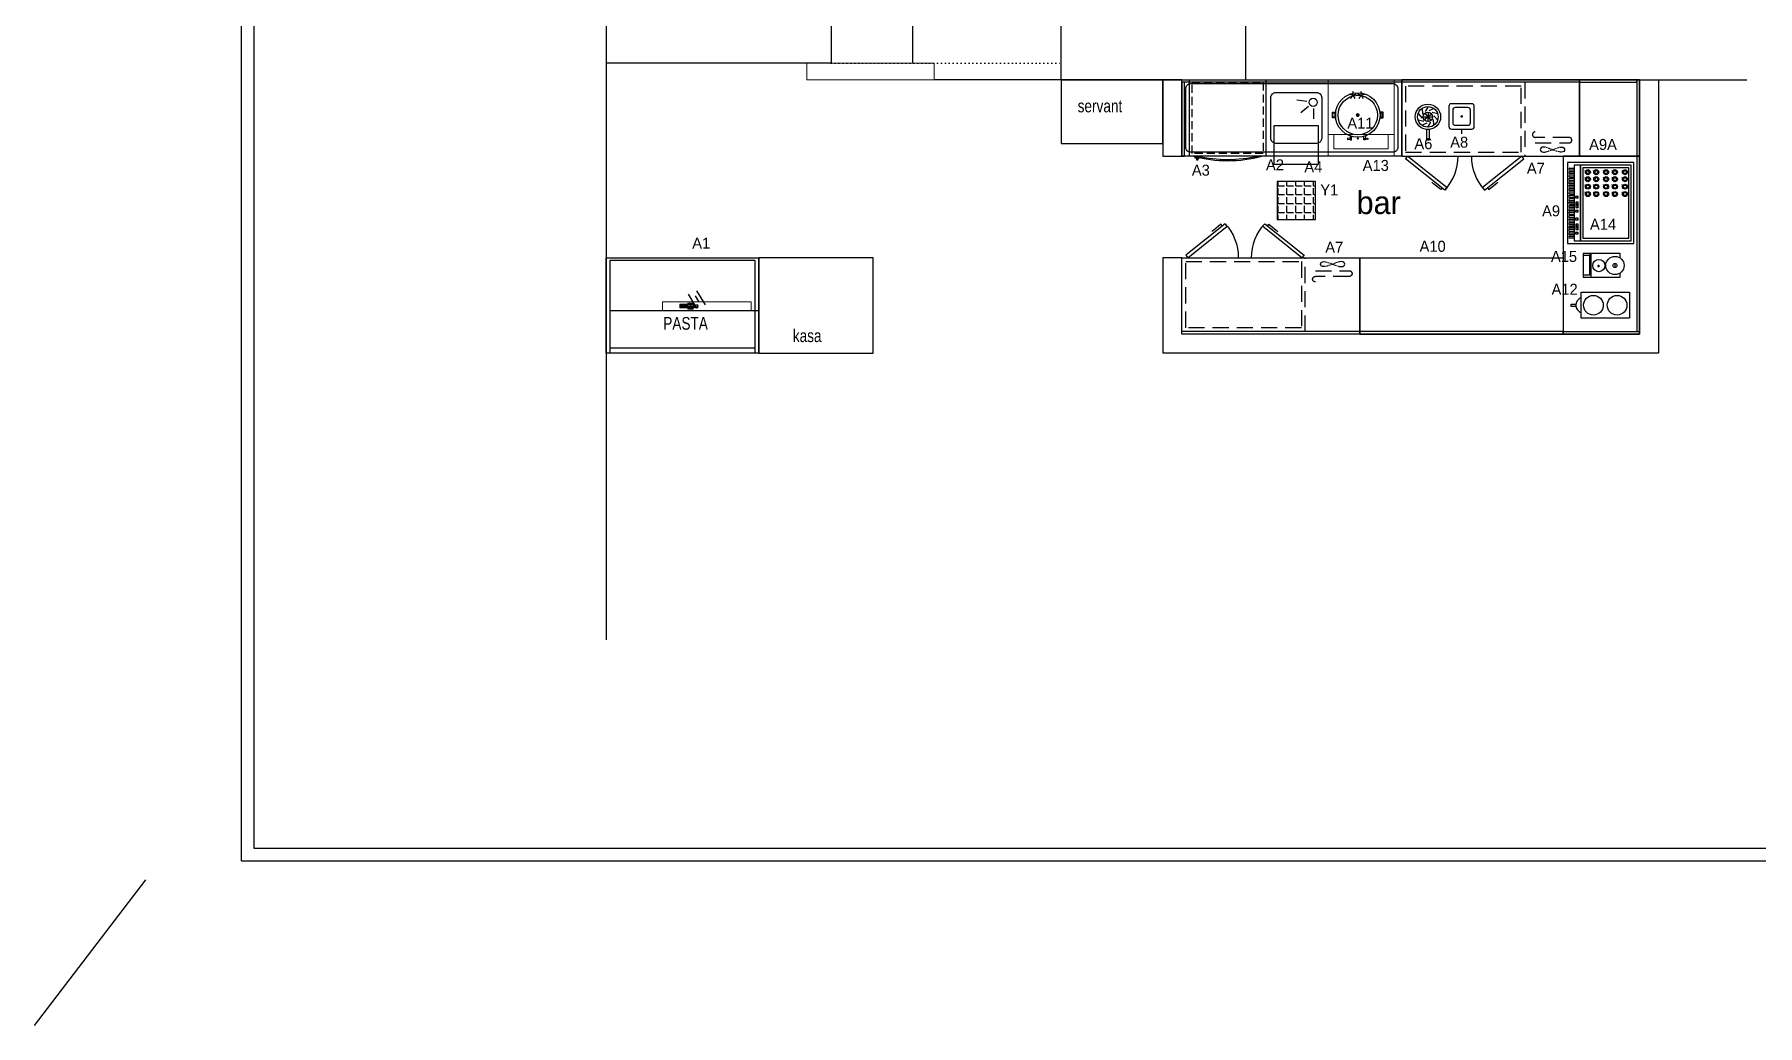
# Model space of a CAD drawing. Header units: millimetres. Extents: x 5922 to 8197, y 1304 to 3018.
# Drawn here: x 5922 to 7277, y 1304 to 2083 of the extents above; entities that cross this region are included whole.
import ezdxf
from ezdxf.enums import TextEntityAlignment as Align

# ---------------------------------------------------------------- set-up
doc = ezdxf.new("R2010")
doc.units = ezdxf.units.MM
doc.linetypes.add('ACAD_ISO07W100', pattern=[3, 0, -3])
doc.linetypes.add('DASHED', pattern=[19.05, 12.7, -6.35])
for name, color, linetype in [('ftm_tavan', 45, 'ACAD_ISO07W100'), ('ftm_tefris', 21, 'Continuous'), ('Kıtc-002 Çizgi', 7, 'Continuous'), ('S2000-002 Çizgi', 7, 'Continuous'), ('Sktürk ANTET', 7, 'Continuous'), ('yazı', 11, 'Continuous')]:
    doc.layers.add(name, color=color, linetype=linetype)
doc.layers.add('net-050-text-aciklama', color=232, linetype='Continuous', lineweight=9)
doc.styles.get("Standard").update_dxf_attribs({"font": 'arial.ttf'})
doc.styles.add('TAKSİM', font='GOTHIC.TTF', dxfattribs={"height": 20})
doc.styles.add('uban-2', font='GOTHIC.TTF', dxfattribs={"width": 0.8})

# ---------------------------------------------------------------- blocks, each defined once
blk = doc.blocks.new('A$C2EEC5620')
for p, q in [((288, 561.3), (0, 531.1)), ((288, 150.1), (288, 561.3)), ((0, 531.1), (0, 13)), ((274.9, 529.7), (42.1, 505.4)), ((274.9, 305), (274.9, 529.7)), ((42.1, 505.4), (42.1, 270.2)), ((274.9, 489.5), (42.1, 465.2)), ((264.9, 125), (264.9, 305)), ((264.9, 125), (264.9, 305)), ((264.9, 305), (274.9, 305)), ((42.1, 270.2), (16.1, 270.2)), ((16.1, 270.2), (16.1, 51.5)), ((503.3, 150.1), (288, 150.1)), ((503.3, 0), (503.3, 150.1)), ((479.9, 125), (264.9, 125)), ((479.9, 51.5), (479.9, 125)), ((16.1, 51.5), (176.9, 51.5)), ((176.9, 51.5), (176.9, 13)), ((176.9, 51.5), (240.9, 51.5)), ((240.9, 51.5), (240.9, 13)), ((357.9, 0), (357.9, 51.5)), ((357.9, 51.5), (479.9, 51.5)), ((176.9, 13), (0, 13)), ((357.9, 0), (503.3, 0))]:
    blk.add_line(p, q)
at = {"layer": 'ftm_tavan'}
for p, q in [((357.9, 51.5), (240.9, 51.5)), ((176.9, 13), (357.9, 13))]:
    blk.add_line(p, q, dxfattribs=at)
at = {"layer": 'ftm_tefris'}
blk.add_line((357.9, 0), (257.9, 0), dxfattribs=at)
at = {"layer": 'net-050-text-aciklama'}
for p, q in [((157.9, 0), (157.9, 13)), ((157.9, 0), (257.9, 0)), ((257.9, 13), (176.9, 13)), ((257.9, 0), (257.9, 13))]:
    blk.add_line(p, q, dxfattribs=at)
blk = doc.blocks.new('A$C664B4501')
at = {"layer": 'S2000-002 Çizgi'}
for p, q in [((31, 6.3), (35.4, 8.2)), ((48.3, 6.3), (52.6, 8.2))]:
    blk.add_line(p, q, dxfattribs=at)
for points in [[(0, 0), (63.5, 0), (63.5, 52), (0, 52)], [(2, 10), (61.5, 10), (61.5, 50), (2, 50)], [(4, 48), (4, 12), (59.5, 12), (59.5, 48)], [(2, 5), (61.5, 5), (61.5, 10), (2, 10)], [(26.6, 6.1), (27.8, 6.1), (27.8, 8.2), (26.6, 8.2)], [(31, 6.3), (35.4, 6.3), (35.4, 8.2), (31, 8.2)], [(37.7, 6.1), (38.8, 6.1), (38.8, 8.2), (37.7, 8.2)], [(43.8, 6.1), (45, 6.1), (45, 8.2), (43.8, 8.2)], [(48.3, 6.3), (52.6, 6.3), (52.6, 8.2), (48.3, 8.2)], [(54.9, 6.1), (56.1, 6.1), (56.1, 8.2), (54.9, 8.2)]]:
    blk.add_lwpolyline(points, close=True, dxfattribs=at)
for points, const_width in [([(6.5, 43.3), (5.9, 42.4)], 0.5), ([(11.9, 43.3), (11.3, 42.4)], 0.5), ([(17.9, 43.3), (17.3, 42.4)], 0.5), ([(23.6, 43.3), (23, 42.4)], 0.5), ([(6.5, 35.4), (5.9, 34.5)], 0.5), ([(6.5, 28.5), (5.9, 27.6)], 0.5), ([(11.9, 35.4), (11.3, 34.5)], 0.5), ([(11.9, 28.5), (11.3, 27.6)], 0.5), ([(17.9, 35.4), (17.3, 34.5)], 0.5), ([(17.9, 28.5), (17.3, 27.6)], 0.5), ([(23.6, 35.4), (23, 34.5)], 0.5), ([(23.6, 28.5), (23, 27.6)], 0.5), ([(6.5, 20.7), (5.9, 19.8)], 0.5), ([(6.5, 14.1), (5.9, 13.2)], 0.5), ([(11.9, 20.7), (11.3, 19.8)], 0.5), ([(11.9, 14.1), (11.3, 13.2)], 0.5), ([(17.9, 20.7), (17.3, 19.8)], 0.5), ([(17.9, 14.1), (17.3, 13.2)], 0.5), ([(23.6, 20.7), (23, 19.8)], 0.5), ([(23.6, 14.1), (23, 13.2)], 0.5), ([(26.6, 7.5), (27.8, 7.5)], 0.5), ([(33.2, 5), (33.2, 1.5)], 1), ([(37.7, 7.5), (38.8, 7.5)], 0.5), ([(43.8, 7.5), (45, 7.5)], 0.5), ([(50.5, 5), (50.5, 1.5)], 1), ([(54.9, 7.5), (56.1, 7.5)], 0.5)]:
    blk.add_lwpolyline(points, dxfattribs=dict(at, const_width=const_width))
for points in [[(4.3, 1.8), (4.3, 5)], [(5.9, 5), (5.9, 1.8)], [(6.9, 1.8), (6.9, 5)], [(8.6, 5), (8.6, 1.8)], [(9.6, 1.8), (9.6, 5)], [(11.3, 5), (11.3, 1.8)], [(12.3, 1.8), (12.3, 5)], [(14, 5), (14, 1.8)], [(15, 1.8), (15, 5)], [(16.6, 5), (16.6, 1.8)], [(17.6, 1.8), (17.6, 5)], [(19.3, 5), (19.3, 1.8)], [(20.3, 1.8), (20.3, 5)], [(22, 5), (22, 1.8)], [(23, 1.8), (23, 5)], [(24.7, 5), (24.7, 1.8)], [(25.7, 1.8), (25.7, 5)], [(27.3, 5), (27.3, 1.8)], [(28.3, 1.8), (28.3, 5)], [(30, 5), (30, 1.8)], [(31, 1.8), (31, 5)], [(32.7, 5), (32.7, 1.8)], [(33.7, 1.8), (33.7, 5)], [(35.4, 5), (35.4, 1.8)], [(36.4, 1.8), (36.4, 5)], [(38, 5), (38, 1.8)], [(39, 1.8), (39, 5)], [(40.7, 5), (40.7, 1.8)], [(41.7, 1.8), (41.7, 5)], [(43.4, 5), (43.4, 1.8)], [(44.4, 1.8), (44.4, 5)], [(46.1, 5), (46.1, 1.8)], [(47.1, 1.8), (47.1, 5)], [(48.7, 5), (48.7, 1.8)], [(49.7, 1.8), (49.7, 5)], [(51.4, 5), (51.4, 1.8)], [(52.4, 1.8), (52.4, 5)], [(54.1, 5), (54.1, 1.8)], [(55.1, 1.8), (55.1, 5)], [(56.8, 5), (56.8, 1.8)], [(57.8, 1.8), (57.8, 5)], [(59.4, 5), (59.4, 1.8)]]:
    blk.add_lwpolyline(points, dxfattribs=at)
for centre, radius in [((7.5, 45.1), 1.98), ((7.5, 45.1), 1.24), ((13, 45.1), 1.98), ((13, 45.1), 1.24), ((18.9, 45.1), 1.98), ((18.9, 45.1), 1.24), ((24.7, 45.1), 1.98), ((24.7, 45.1), 1.24), ((7.5, 37.2), 1.98), ((7.5, 30.2), 1.98), ((7.5, 37.2), 1.24), ((7.5, 30.2), 1.24), ((13, 37.2), 1.98), ((13, 30.2), 1.98), ((13, 37.2), 1.24), ((13, 30.2), 1.24), ((18.9, 37.2), 1.98), ((18.9, 30.2), 1.98), ((18.9, 37.2), 1.24), ((18.9, 30.2), 1.24), ((24.7, 37.2), 1.98), ((24.7, 30.2), 1.98), ((24.7, 37.2), 1.24), ((24.7, 30.2), 1.24), ((7.5, 22.5), 1.98), ((7.5, 15.9), 1.98), ((7.5, 22.5), 1.24), ((7.5, 15.9), 1.24), ((13, 22.5), 1.98), ((13, 15.9), 1.98), ((13, 22.5), 1.24), ((13, 15.9), 1.24), ((18.9, 22.5), 1.98), ((18.9, 15.9), 1.98), ((18.9, 22.5), 1.24), ((18.9, 15.9), 1.24), ((24.7, 22.5), 1.98), ((24.7, 15.9), 1.98), ((24.7, 22.5), 1.24), ((24.7, 15.9), 1.24)]:
    blk.add_circle(centre, radius, dxfattribs=at)
for centre in [(5.1, 1.8), (7.8, 1.8), (10.4, 1.8), (13.1, 1.8), (15.8, 1.8), (18.5, 1.8), (21.1, 1.8), (23.8, 1.8), (26.5, 1.8), (29.2, 1.8), (31.8, 1.8), (34.5, 1.8), (37.2, 1.8), (39.9, 1.8), (42.5, 1.8), (45.2, 1.8), (47.9, 1.8), (50.6, 1.8), (53.2, 1.8), (55.9, 1.8), (58.6, 1.8)]:
    blk.add_arc(centre, 0.837, 180, 0, dxfattribs=at)
blk = doc.blocks.new('A$C1C4536AD')
at = {"layer": 'S2000-002 Çizgi'}
for points in [[(0, 29), (0, 0), (18.5, 0)], [(3.4, 29), (0, 29), (0, 26.8)], [(18.5, 26.9), (18.5, 29), (15.2, 29)], [(18.5, 0), (18.5, 29)], [(7.8, 24.8), (10.9, 24.9)], [(0, 5.8), (18.5, 5.8)], [(1.3, 0), (1.3, 4.8), (17, 4.8), (17, 0)]]:
    blk.add_lwpolyline(points, dxfattribs=at)
blk.add_lwpolyline([(0.3, 5.2), (1.3, 5.2), (1.3, 5.8), (0.3, 5.8)], close=True, dxfattribs=at)
at = {"layer": 'S2000-002 Çizgi', "const_width": 1}
blk.add_lwpolyline([(9.2, 12, 1), (10.2, 12, 1)], format="xyb", close=True, dxfattribs=at)
at = {"layer": 'S2000-002 Çizgi'}
for centre, radius in [((9.3, 24.9), 7.2), ((9.4, 12.2), 4.82), ((9.3, 24.9), 1.6)]:
    blk.add_circle(centre, radius, dxfattribs=at)
blk = doc.blocks.new('A$C199769C9')
at = {"layer": 'S2000-002 Çizgi'}
for points in [[(2.5, 17.2), (0, 17.2), (0, 21.7), (2.5, 21.7)], [(2, 17.7), (0.5, 17.7), (0.5, 21.2), (2, 21.2)], [(37.5, 17.2), (40, 17.2), (40, 21.7), (37.5, 21.7)], [(38, 17.7), (39.5, 17.7), (39.5, 21.2), (38, 21.2)], [(12, 0.2), (14.6, 0.4), (14.6, 1), (12, 1.2)], [(28, 0.2), (25.4, 0.4), (25.4, 1), (28, 1.2)]]:
    blk.add_lwpolyline(points, close=True, dxfattribs=at)
at = {"layer": 'S2000-002 Çizgi', "const_width": 1.5}
blk.add_lwpolyline([(19.2, 19.5, 1), (20.7, 19.5, 1)], format="xyb", close=True, dxfattribs=at)
at = {"layer": 'S2000-002 Çizgi'}
for points in [[(13.9, 3.1), (13.9, 1.1)], [(13.9, 0), (15, 0), (15, 2.7)], [(13.9, 0.4), (13.9, 0)], [(20, 1.5), (20, 2)], [(26, 0), (24.9, 0), (24.9, 2.7)], [(26, 3), (26, 1.1)], [(26, 0.4), (26, 0)]]:
    blk.add_lwpolyline(points, dxfattribs=at)
for centre, radius in [((20, 19.5), 17.5), ((20, 19.5), 15.5), ((20.1, 1), 0.469)]:
    blk.add_circle(centre, radius, dxfattribs=at)
blk = doc.blocks.new('A$C3DDB3116')
at = {"layer": 'S2000-002 Çizgi'}
blk.add_lwpolyline([(0, 45.9), (20.5, 45.9), (20.5, 7.9), (0, 7.9), (0, 45.9)], dxfattribs=at)
blk.add_lwpolyline([(9.3, 3.7), (11.2, 3.7), (11.2, 0), (9.3, 0)], close=True, dxfattribs=at)
for centre in [(10.2, 36.1), (10.2, 17.5)]:
    blk.add_circle(centre, 7.7, dxfattribs=at)
blk.add_arc((10.2, 10.1), 6.37, 199.6345, 340.3655, dxfattribs=at)
blk = doc.blocks.new('A$C14D126DE')
at = {"layer": 'S2000-002 Çizgi'}
for points in [[(2.2, 53.2), (2.2, 54.6), (0.8, 54.6), (0.8, 53.2)], [(3.7, 0), (3.7, 60), (63.7, 60), (63.7, 0)]]:
    blk.add_lwpolyline(points, close=True, dxfattribs=at)
for points in [[(3.3, 55.8), (2.2, 55.8), (2.2, 52.2)], [(3.2, 52.2), (3.7, 52.2), (3.7, 55.8)]]:
    blk.add_lwpolyline(points, dxfattribs=at)
at = {"layer": 'S2000-002 Çizgi', "linetype": 'DASHED', "ltscale": 0.5}
blk.add_lwpolyline([(5.7, 2), (5.7, 58), (61.7, 58), (61.7, 2)], close=True, dxfattribs=at)
at = {"layer": 'S2000-002 Çizgi'}
for centre, radius, start, end in [((100.6, 29.9), 100.6, 164.4941, 195.5059), ((109.5, 29.9), 108.5, 167.2819, 192.7181)]:
    blk.add_arc(centre, radius, start, end, dxfattribs=at)
blk = doc.blocks.new('A$C0D0247C1')
at = {"layer": 'S2000-002 Çizgi'}
for points in [[(2, 0), (18, 0, 0.414214), (20, 2), (20, 18, 0.414214), (18, 20), (2, 20, 0.414214), (0, 18), (0, 2, 0.414214)], [(5, 3), (15, 3, 0.414214), (17, 5), (17, 15, 0.414214), (15, 17), (5, 17, 0.414214), (3, 15), (3, 5, 0.414214)]]:
    blk.add_lwpolyline(points, format="xyb", close=True, dxfattribs=at)
at = {"layer": 'S2000-002 Çizgi', "const_width": 1}
blk.add_lwpolyline([(9.5, 10.1, 1), (10.5, 10.1, 1)], format="xyb", close=True, dxfattribs=at)
blk.add_lwpolyline([(20, 10), (23.9, 10)], dxfattribs=at)
blk = doc.blocks.new('A$C4AF1199D')
at = {"layer": 'S2000-002 Çizgi'}
for points in [[(2.3, 15.6), (6.8, 14.5)], [(2.4, 20.6), (5.4, 17.1)], [(5.4, 24.6), (5.8, 20)], [(6.3, 18), (13.8, 18)], [(12.6, 19.9), (7.1, 15.7)], [(7.7, 21), (12.4, 15.2)], [(10.2, 26.1), (7.8, 22.2)], [(10.2, 21.2), (10, 14.2)], [(10, 9.9), (12.4, 13.8)], [(14.9, 24.5), (10.7, 22.7)], [(17.8, 20.4), (13.4, 21.5)], [(14.8, 11.4), (14.4, 16)], [(17.8, 15.4), (14.8, 18.9)], [(5.2, 11.5), (9.5, 13.3)]]:
    blk.add_lwpolyline(points, dxfattribs=at)
blk.add_lwpolyline([(8.8, 0), (11.3, 0), (11.3, 8), (8.8, 8)], close=True, dxfattribs=at)
for radius in [10, 8.12, 3.75]:
    blk.add_circle((10, 18), radius, dxfattribs=at)
blk = doc.blocks.new('A$C34155D76')
at = {"layer": 'Kıtc-002 Çizgi', "lineweight": 13}
for points in [[(0, 51.9), (0, 0), (60, 0), (60, 51.9)], [(5.6, 47.3), (5.6, 4.6), (16.9, 4.6), (16.9, 47.3)]]:
    blk.add_lwpolyline(points, close=True, dxfattribs=at)
blk.add_lwpolyline([(16.9, 51.9), (16.9, 0)], dxfattribs=at)
blk.add_text('**', height=12, rotation=270, dxfattribs=at).set_placement((39, 35.7))
blk = doc.blocks.new('A$C68755247')
at = {"layer": 'S2000-002 Çizgi'}
blk.add_line((174.8, 97.6), (34.8, 97.6), dxfattribs=at)
for points in [[(174.8, 39.6), (174.8, 99.6), (34.8, 99.6), (34.8, 39.6)], [(68.8, 12.8), (37.9, 37.5), (39.6, 39.6), (70.5, 14.8)], [(100, 12.8), (130.9, 37.5), (129.2, 39.6), (98.3, 14.8)]]:
    blk.add_lwpolyline(points, close=True, dxfattribs=at)
at = {"layer": 'S2000-002 Çizgi', "linetype": 'DASHED'}
blk.add_lwpolyline([(131.8, 97.6), (131.8, 39.6)], dxfattribs=at)
blk.add_lwpolyline([(128.8, 94.6), (37.8, 94.6), (37.8, 42.6), (128.8, 42.6)], close=True, dxfattribs=at)
for points in [[(166.5, 54.3), (139.8, 54.3, -1), (139.8, 58.6)], [(139.8, 49.9), (166.5, 49.9, 1), (166.5, 54.3)]]:
    blk.add_lwpolyline(points, format="xyb", dxfattribs=at)
at = {"layer": 'S2000-002 Çizgi', "linetype": 'DASHED', "ltscale": 0.1}
blk.add_lwpolyline([(160.4, 42.6), (158.9, 42.8), (157.2, 43.3), (155.3, 43.9), (153.4, 44.6), (151.4, 45.4), (149.6, 46), (147.9, 46.5), (146.4, 46.6), (145.3, 46.5), (144.5, 46), (144, 45.4), (143.8, 44.6), (144, 43.9), (144.5, 43.3), (145.3, 42.8), (146.4, 42.6), (147.9, 42.8), (149.6, 43.3), (151.4, 43.9), (153.4, 44.6), (155.3, 45.4), (157.2, 46), (158.9, 46.5), (160.4, 46.6), (161.5, 46.5), (162.3, 46), (162.8, 45.4), (163, 44.6), (162.8, 43.9), (162.3, 43.3), (161.5, 42.8)], close=True, dxfattribs=at)
at = {"layer": 'S2000-002 Çizgi'}
for points in [[(66.6, 14.6), (65.5, 13.3), (59.9, 17.8), (58.4, 19)], [(102.3, 14.6), (103.3, 13.3), (109, 17.8), (110.4, 19)]]:
    blk.add_lwpolyline(points, dxfattribs=at)
for centre, start, end in [((39.6, 39.6), 317.4568, 0), ((129.2, 39.6), 180, 222.5432)]:
    blk.add_arc(centre, 39.6, start, end, dxfattribs=at)
blk = doc.blocks.new('A$C2A400BC9')
at = {"layer": 'S2000-002 Çizgi'}
for p, q in [((98.3, 42.8), (90.5, 43.9)), ((99.6, 39), (93.5, 33.9)), ((103.5, 37.3), (103.5, 29.4))]:
    blk.add_line(p, q, dxfattribs=at)
for points in [[(172.9, 0), (0, 0), (0, 60), (172.9, 60)], [(172.9, 58), (0, 58), (0, 60), (172.9, 60)]]:
    blk.add_lwpolyline(points, close=True, dxfattribs=at)
for points in [[(165.9, 3), (7, 3, -0.414214), (3, 7), (3, 53, -0.414214), (7, 57), (165.9, 57, -0.414214), (169.9, 53), (169.9, 7, -0.414214)], [(165.9, 3), (7, 3, -0.414214), (3, 7), (3, 53, -0.414214), (7, 57), (165.9, 57, -0.414214), (169.9, 53), (169.9, 7, -0.414214)], [(106, 10), (74, 10, -0.414214), (70, 14), (70, 46, -0.414214), (74, 50), (106, 50, -0.414214), (110, 46), (110, 14, -0.414214)]]:
    blk.add_lwpolyline(points, format="xyb", close=True, dxfattribs=at)
blk.add_circle((103.3, 42.3), 3.19, dxfattribs=at)

msp = doc.modelspace()

# ---------------------------------------------------------------- hatches: boundary and pattern name
h = msp.add_hatch()
h.set_pattern_fill('ANGLE', color=256)
h.set_pattern_definition([(0, (-1258.2966, -773.8584), (0, 6.985), [5.08, -1.905]), (90, (-1258.2966, -773.8584), (-6.985, 4e-16), [5.08, -1.905])])
h.paths.add_polyline_path([(6929.559, 1967.622), (6899.559, 1967.622), (6899.559, 1937.622), (6929.559, 1937.622)])

# ---------------------------------------------------------------- linework, layer by layer
for p, q in [((6371.692, 2060.622), (6371.692, 1606.952)), ((6874.969, 2047.622), (7269.038, 2047.622)), ((7184.559, 2047.622), (7184.559, 1847.622)), ((7199.559, 2047.622), (7199.559, 1832.622)), ((6491.692, 1832.622), (6491.692, 1907.622)), ((6491.692, 1832.622), (6491.692, 1907.622)), ((6824.559, 1907.622), (6809.559, 1907.622)), ((6809.559, 1907.622), (6809.559, 1832.622)), ((6824.559, 1847.622), (6824.559, 1907.622)), ((6442.93, 1867.978), (6436.329, 1878.957)), ((6441.676, 1877.582), (6444.206, 1873.113)), ((6449.649, 1870.518), (6443.049, 1881.497)), ((7184.559, 1847.622), (6824.559, 1847.622)), ((7199.559, 1832.622), (6809.559, 1832.622)), ((5921.841, 1303.642), (6009.413, 1418.212))]:
    msp.add_line(p, q)
at = {"ltscale": 50}
for p, q in [((6371.692, 1832.622), (6371.692, 1907.622)), ((6371.692, 1907.622), (6491.692, 1907.622)), ((6374.692, 1832.622), (6374.692, 1905.622)), ((6374.692, 1905.622), (6488.692, 1905.622)), ((6488.692, 1905.622), (6488.692, 1832.622)), ((6491.692, 1907.622), (6491.692, 1832.622)), ((6491.692, 1832.622), (6371.692, 1832.622)), ((6488.692, 1836.622), (6374.692, 1836.622))]:
    msp.add_line(p, q, dxfattribs=at)
at = {"linetype": 'Continuous'}
msp.add_line((6491.692, 1865.922), (6374.692, 1865.922), dxfattribs=at)
for points in [[(6729.559, 1997.622), (6809.559, 1997.622), (6809.559, 2047.622), (6729.559, 2047.622)], [(6809.559, 1987.622), (6824.559, 1987.622), (6824.559, 2047.622), (6809.559, 2047.622)], [(7137.482, 1987.622), (7184.559, 1987.622), (7184.559, 2047.622), (7137.482, 2047.622)], [(7137.482, 2045.622), (7182.559, 2045.622), (7182.559, 2047.622), (7137.482, 2047.622)], [(7182.559, 1987.622), (7184.559, 1987.622), (7184.559, 2047.622), (7182.559, 2047.622)], [(6826.559, 2045.622), (6824.559, 2045.622), (6824.559, 1987.622), (6826.559, 1987.622)], [(6896.911, 1981.358), (6931.911, 1981.358), (6931.911, 2011.358), (6896.911, 2011.358)], [(7124.559, 1847.622), (7184.559, 1847.622), (7184.559, 1987.622), (7124.559, 1987.622)], [(7182.559, 1849.617), (7184.559, 1849.617), (7184.559, 1987.622), (7182.559, 1987.622)], [(6899.559, 1937.622), (6929.559, 1937.622), (6929.559, 1967.622), (6899.559, 1967.622)], [(6491.692, 1832.622), (6581.692, 1832.622), (6581.692, 1907.622), (6491.692, 1907.622)], [(7124.559, 1907.623), (7124.559, 1847.622), (6964.559, 1847.622), (6964.559, 1907.623)], [(7124.559, 1849.622), (6964.559, 1849.617), (6964.559, 1847.622), (7124.559, 1847.628)], [(7124.559, 1849.617), (7184.559, 1849.617), (7184.559, 1847.622), (7124.559, 1847.622)]]:
    msp.add_lwpolyline(points, close=True)
at = {"lineweight": 0}
for points in [[(6415.826, 1865.922), (6415.826, 1872.922), (6485.826, 1872.922), (6485.826, 1865.922)], [(6429.559, 1868.244), (6429.559, 1871.205)], [(6430.028, 1871.205), (6429.559, 1871.205)], [(6430.028, 1871.092), (6429.559, 1871.092)], [(6430.028, 1870.979), (6429.559, 1870.979)], [(6430.028, 1870.849), (6429.559, 1870.849)], [(6430.028, 1868.244), (6430.028, 1871.205)], [(6430.028, 1868.244), (6430.028, 1871.205)], [(6430.028, 1868.244), (6430.028, 1871.205)], [(6430.497, 1871.205), (6430.028, 1871.205)], [(6430.497, 1871.092), (6430.028, 1871.092)], [(6430.497, 1870.979), (6430.028, 1870.979)], [(6430.497, 1870.849), (6430.028, 1870.849)], [(6430.497, 1868.244), (6430.497, 1871.205)], [(6430.497, 1868.244), (6430.497, 1871.205)], [(6430.497, 1868.244), (6430.497, 1871.205)], [(6430.983, 1871.205), (6430.497, 1871.205)], [(6430.983, 1871.092), (6430.497, 1871.092)], [(6430.983, 1870.979), (6430.497, 1870.979)], [(6430.983, 1870.849), (6430.497, 1870.849)], [(6430.983, 1868.244), (6430.983, 1871.205)], [(6430.983, 1868.244), (6430.983, 1871.205)], [(6430.983, 1868.244), (6430.983, 1871.205)], [(6431.452, 1871.205), (6430.983, 1871.205)], [(6431.452, 1871.092), (6430.983, 1871.092)], [(6431.452, 1870.979), (6430.983, 1870.979)], [(6431.452, 1870.849), (6430.983, 1870.849)], [(6431.452, 1868.244), (6431.452, 1871.205)], [(6431.452, 1868.244), (6431.452, 1871.205)], [(6431.452, 1868.244), (6431.452, 1871.205)], [(6431.921, 1871.205), (6431.452, 1871.205)], [(6431.921, 1871.092), (6431.452, 1871.092)], [(6431.921, 1870.979), (6431.452, 1870.979)], [(6431.921, 1870.849), (6431.452, 1870.849)], [(6431.921, 1868.244), (6431.921, 1871.205)], [(6431.921, 1868.244), (6431.921, 1871.205)], [(6432.407, 1871.205), (6431.921, 1871.205)], [(6432.407, 1871.092), (6431.921, 1871.092)], [(6432.407, 1870.979), (6431.921, 1870.979)], [(6432.407, 1870.849), (6431.921, 1870.849)], [(6432.407, 1868.244), (6432.407, 1871.205)], [(6432.407, 1868.244), (6432.407, 1871.205)], [(6432.876, 1871.205), (6432.407, 1871.205)], [(6432.876, 1871.092), (6432.407, 1871.092)], [(6432.876, 1870.979), (6432.407, 1870.979)], [(6432.876, 1870.849), (6432.407, 1870.849)], [(6432.876, 1868.244), (6432.876, 1871.205)], [(6432.876, 1868.244), (6432.876, 1871.205)], [(6433.345, 1871.205), (6432.876, 1871.205)], [(6433.345, 1871.092), (6432.876, 1871.092)], [(6433.345, 1870.979), (6432.876, 1870.979)], [(6433.345, 1870.849), (6432.876, 1870.849)], [(6433.345, 1868.244), (6433.345, 1871.205)], [(6433.345, 1868.244), (6433.345, 1871.205)], [(6433.831, 1871.205), (6433.345, 1871.205)], [(6433.831, 1871.092), (6433.345, 1871.092)], [(6433.831, 1870.979), (6433.345, 1870.979)], [(6433.831, 1870.849), (6433.345, 1870.849)], [(6433.831, 1868.244), (6433.831, 1871.205)], [(6433.831, 1868.244), (6433.831, 1871.205)], [(6434.3, 1871.205), (6433.831, 1871.205)], [(6434.3, 1871.092), (6433.831, 1871.092)], [(6434.3, 1870.979), (6433.831, 1870.979)], [(6434.3, 1870.849), (6433.831, 1870.849)], [(6434.3, 1868.244), (6434.3, 1871.205)], [(6434.3, 1868.244), (6434.3, 1871.205)], [(6434.785, 1871.205), (6434.3, 1871.205)], [(6434.785, 1871.092), (6434.3, 1871.092)], [(6434.785, 1870.979), (6434.3, 1870.979)], [(6434.785, 1870.849), (6434.3, 1870.849)], [(6434.785, 1868.244), (6434.785, 1871.205)], [(6434.785, 1868.244), (6434.785, 1871.205)], [(6435.255, 1871.205), (6434.785, 1871.205)], [(6435.255, 1871.092), (6434.785, 1871.092)], [(6435.255, 1870.979), (6434.785, 1870.979)], [(6435.255, 1870.849), (6434.785, 1870.849)], [(6435.255, 1868.244), (6435.255, 1871.205)], [(6435.255, 1868.244), (6435.255, 1871.205)], [(6435.724, 1871.205), (6435.255, 1871.205)], [(6435.724, 1871.092), (6435.255, 1871.092)], [(6435.724, 1870.979), (6435.255, 1870.979)], [(6435.724, 1870.849), (6435.255, 1870.849)], [(6435.724, 1868.244), (6435.724, 1871.205)], [(6435.821, 1871.837), (6435.821, 1867.192)], [(6436.889, 1871.837), (6435.821, 1871.837)], [(6436.889, 1870.769), (6435.821, 1870.769)], [(6436.096, 1871.335), (6436.177, 1871.513), (6436.355, 1871.594), (6436.533, 1871.513), (6436.614, 1871.335), (6436.533, 1871.141), (6436.355, 1871.076), (6436.177, 1871.141), (6436.096, 1871.335), (6436.096, 1871.335)], [(6437.957, 1871.837), (6436.889, 1871.837)], [(6436.889, 1871.837), (6436.889, 1867.192)], [(6436.889, 1871.837), (6436.889, 1867.192)], [(6437.957, 1870.769), (6436.889, 1870.769)], [(6437.164, 1871.335), (6437.245, 1871.513), (6437.423, 1871.594), (6437.601, 1871.513), (6437.682, 1871.335), (6437.601, 1871.141), (6437.423, 1871.076), (6437.245, 1871.141), (6437.164, 1871.335), (6437.164, 1871.335)], [(6437.957, 1871.837), (6437.957, 1867.192)], [(6437.957, 1871.837), (6437.957, 1867.192)], [(6439.025, 1871.837), (6437.957, 1871.837)], [(6439.025, 1870.769), (6437.957, 1870.769)], [(6438.232, 1871.335), (6438.313, 1871.513), (6438.491, 1871.594), (6438.685, 1871.513), (6438.75, 1871.335), (6438.685, 1871.141), (6438.491, 1871.076), (6438.313, 1871.141), (6438.232, 1871.335), (6438.232, 1871.335)], [(6439.025, 1871.837), (6439.025, 1867.192)], [(6439.025, 1871.837), (6439.025, 1867.192)], [(6440.093, 1871.837), (6439.025, 1871.837)], [(6440.093, 1870.769), (6439.025, 1870.769)], [(6439.3, 1871.335), (6439.381, 1871.513), (6439.559, 1871.594), (6439.753, 1871.513), (6439.818, 1871.335), (6439.753, 1871.141), (6439.559, 1871.076), (6439.381, 1871.141), (6439.3, 1871.335), (6439.3, 1871.335)], [(6440.093, 1871.837), (6440.093, 1867.192)], [(6440.207, 1868.244), (6440.207, 1871.205)], [(6440.692, 1871.205), (6440.207, 1871.205)], [(6440.692, 1871.092), (6440.207, 1871.092)], [(6440.692, 1870.979), (6440.207, 1870.979)], [(6440.692, 1870.849), (6440.207, 1870.849)], [(6440.692, 1868.244), (6440.692, 1871.205)], [(6440.692, 1868.244), (6440.692, 1871.205)], [(6440.692, 1868.244), (6440.692, 1871.205)], [(6430.028, 1870.736), (6429.559, 1870.736)], [(6430.028, 1870.607), (6429.559, 1870.607)], [(6430.028, 1870.024), (6429.559, 1870.024)], [(6429.559, 1869.425), (6430.028, 1869.425)], [(6429.559, 1868.827), (6430.028, 1868.827)], [(6429.559, 1868.713), (6430.028, 1868.713)], [(6429.559, 1868.6), (6430.028, 1868.6)], [(6429.559, 1868.471), (6430.028, 1868.471)], [(6429.559, 1868.357), (6430.028, 1868.357)], [(6429.559, 1868.244), (6430.028, 1868.244)], [(6429.656, 1870.299), (6429.688, 1870.38), (6429.785, 1870.429), (6429.882, 1870.38), (6429.931, 1870.299), (6429.882, 1870.202), (6429.785, 1870.154), (6429.688, 1870.202), (6429.656, 1870.299), (6429.656, 1870.299)], [(6429.656, 1869.717), (6429.704, 1869.814), (6429.785, 1869.862), (6429.882, 1869.814), (6429.915, 1869.717), (6429.882, 1869.636), (6429.785, 1869.587), (6429.704, 1869.636), (6429.656, 1869.717), (6429.656, 1869.717)], [(6429.656, 1869.15), (6429.688, 1869.247), (6429.785, 1869.28), (6429.882, 1869.247), (6429.931, 1869.15), (6429.882, 1869.053), (6429.785, 1869.005), (6429.688, 1869.053), (6429.656, 1869.15), (6429.656, 1869.15)], [(6430.497, 1870.736), (6430.028, 1870.736)], [(6430.497, 1870.607), (6430.028, 1870.607)], [(6430.497, 1870.024), (6430.028, 1870.024)], [(6430.028, 1869.425), (6430.497, 1869.425)], [(6430.028, 1868.827), (6430.497, 1868.827)], [(6430.028, 1868.713), (6430.497, 1868.713)], [(6430.028, 1868.6), (6430.497, 1868.6)], [(6430.028, 1868.471), (6430.497, 1868.471)], [(6430.028, 1868.357), (6430.497, 1868.357)], [(6430.028, 1868.244), (6430.497, 1868.244)], [(6430.125, 1870.299), (6430.174, 1870.38), (6430.271, 1870.429), (6430.368, 1870.38), (6430.4, 1870.299), (6430.368, 1870.202), (6430.271, 1870.154), (6430.174, 1870.202), (6430.125, 1870.299), (6430.125, 1870.299)], [(6430.125, 1869.717), (6430.174, 1869.814), (6430.271, 1869.862), (6430.352, 1869.814), (6430.4, 1869.717), (6430.352, 1869.636), (6430.271, 1869.587), (6430.174, 1869.636), (6430.125, 1869.717), (6430.125, 1869.717)], [(6430.125, 1869.15), (6430.174, 1869.247), (6430.271, 1869.28), (6430.368, 1869.247), (6430.4, 1869.15), (6430.368, 1869.053), (6430.271, 1869.005), (6430.174, 1869.053), (6430.125, 1869.15), (6430.125, 1869.15)], [(6430.983, 1870.736), (6430.497, 1870.736)], [(6430.983, 1870.607), (6430.497, 1870.607)], [(6430.983, 1870.024), (6430.497, 1870.024)], [(6430.497, 1869.425), (6430.983, 1869.425)], [(6430.497, 1868.827), (6430.983, 1868.827)], [(6430.497, 1868.713), (6430.983, 1868.713)], [(6430.497, 1868.6), (6430.983, 1868.6)], [(6430.497, 1868.471), (6430.983, 1868.471)], [(6430.497, 1868.357), (6430.983, 1868.357)], [(6430.497, 1868.244), (6430.983, 1868.244)], [(6430.61, 1870.299), (6430.643, 1870.38), (6430.74, 1870.429), (6430.837, 1870.38), (6430.869, 1870.299), (6430.837, 1870.202), (6430.74, 1870.154), (6430.643, 1870.202), (6430.61, 1870.299), (6430.61, 1870.299)], [(6430.61, 1869.717), (6430.643, 1869.814), (6430.74, 1869.862), (6430.837, 1869.814), (6430.869, 1869.717), (6430.837, 1869.636), (6430.74, 1869.587), (6430.643, 1869.636), (6430.61, 1869.717), (6430.61, 1869.717)], [(6430.61, 1869.15), (6430.643, 1869.247), (6430.74, 1869.28), (6430.837, 1869.247), (6430.869, 1869.15), (6430.837, 1869.053), (6430.74, 1869.005), (6430.643, 1869.053), (6430.61, 1869.15), (6430.61, 1869.15)], [(6431.452, 1870.736), (6430.983, 1870.736)], [(6431.452, 1870.607), (6430.983, 1870.607)], [(6431.452, 1870.024), (6430.983, 1870.024)], [(6430.983, 1869.425), (6431.452, 1869.425)], [(6430.983, 1868.827), (6431.452, 1868.827)], [(6430.983, 1868.713), (6431.452, 1868.713)], [(6430.983, 1868.6), (6431.452, 1868.6)], [(6430.983, 1868.471), (6431.452, 1868.471)], [(6430.983, 1868.357), (6431.452, 1868.357)], [(6430.983, 1868.244), (6431.452, 1868.244)], [(6431.08, 1870.299), (6431.112, 1870.38), (6431.209, 1870.429), (6431.306, 1870.38), (6431.355, 1870.299), (6431.306, 1870.202), (6431.209, 1870.154), (6431.112, 1870.202), (6431.08, 1870.299), (6431.08, 1870.299)], [(6431.08, 1869.717), (6431.128, 1869.814), (6431.209, 1869.862), (6431.306, 1869.814), (6431.339, 1869.717), (6431.306, 1869.636), (6431.209, 1869.587), (6431.128, 1869.636), (6431.08, 1869.717), (6431.08, 1869.717)], [(6431.08, 1869.15), (6431.112, 1869.247), (6431.209, 1869.28), (6431.306, 1869.247), (6431.355, 1869.15), (6431.306, 1869.053), (6431.209, 1869.005), (6431.112, 1869.053), (6431.08, 1869.15), (6431.08, 1869.15)], [(6431.921, 1870.736), (6431.452, 1870.736)], [(6431.921, 1870.607), (6431.452, 1870.607)], [(6431.921, 1870.024), (6431.452, 1870.024)], [(6431.452, 1869.425), (6431.921, 1869.425)], [(6431.452, 1868.827), (6431.921, 1868.827)], [(6431.452, 1868.713), (6431.921, 1868.713)], [(6431.452, 1868.6), (6431.921, 1868.6)], [(6431.452, 1868.471), (6431.921, 1868.471)], [(6431.452, 1868.357), (6431.921, 1868.357)], [(6431.452, 1868.244), (6431.921, 1868.244)], [(6431.549, 1870.299), (6431.598, 1870.38), (6431.695, 1870.429), (6431.792, 1870.38), (6431.824, 1870.299), (6431.792, 1870.202), (6431.695, 1870.154), (6431.598, 1870.202), (6431.549, 1870.299), (6431.549, 1870.299)], [(6431.549, 1869.15), (6431.598, 1869.247), (6431.695, 1869.28), (6431.792, 1869.247), (6431.824, 1869.15), (6431.792, 1869.053), (6431.695, 1869.005), (6431.598, 1869.053), (6431.549, 1869.15), (6431.549, 1869.15)], [(6431.565, 1869.717), (6431.598, 1869.814), (6431.695, 1869.862), (6431.776, 1869.814), (6431.824, 1869.717), (6431.776, 1869.636), (6431.695, 1869.587), (6431.598, 1869.636), (6431.565, 1869.717), (6431.565, 1869.717)], [(6432.407, 1870.736), (6431.921, 1870.736)], [(6432.407, 1870.607), (6431.921, 1870.607)], [(6432.407, 1870.024), (6431.921, 1870.024)], [(6431.921, 1869.425), (6432.407, 1869.425)], [(6431.921, 1868.827), (6432.407, 1868.827)], [(6431.921, 1868.713), (6432.407, 1868.713)], [(6431.921, 1868.6), (6432.407, 1868.6)], [(6431.921, 1868.471), (6432.407, 1868.471)], [(6431.921, 1868.357), (6432.407, 1868.357)], [(6431.921, 1868.244), (6432.407, 1868.244)], [(6432.034, 1870.299), (6432.067, 1870.38), (6432.164, 1870.429), (6432.261, 1870.38), (6432.293, 1870.299), (6432.261, 1870.202), (6432.164, 1870.154), (6432.067, 1870.202), (6432.034, 1870.299), (6432.034, 1870.299)], [(6432.034, 1869.717), (6432.067, 1869.814), (6432.164, 1869.862), (6432.261, 1869.814), (6432.293, 1869.717), (6432.261, 1869.636), (6432.164, 1869.587), (6432.067, 1869.636), (6432.034, 1869.717), (6432.034, 1869.717)], [(6432.034, 1869.15), (6432.067, 1869.247), (6432.164, 1869.28), (6432.261, 1869.247), (6432.293, 1869.15), (6432.261, 1869.053), (6432.164, 1869.005), (6432.067, 1869.053), (6432.034, 1869.15), (6432.034, 1869.15)], [(6432.876, 1870.736), (6432.407, 1870.736)], [(6432.876, 1870.607), (6432.407, 1870.607)], [(6432.876, 1870.024), (6432.407, 1870.024)], [(6432.407, 1869.425), (6432.876, 1869.425)], [(6432.407, 1868.827), (6432.876, 1868.827)], [(6432.407, 1868.713), (6432.876, 1868.713)], [(6432.407, 1868.6), (6432.876, 1868.6)], [(6432.407, 1868.471), (6432.876, 1868.471)], [(6432.407, 1868.357), (6432.876, 1868.357)], [(6432.407, 1868.244), (6432.876, 1868.244)], [(6432.504, 1870.299), (6432.536, 1870.38), (6432.633, 1870.429), (6432.73, 1870.38), (6432.779, 1870.299), (6432.73, 1870.202), (6432.633, 1870.154), (6432.536, 1870.202), (6432.504, 1870.299), (6432.504, 1870.299)], [(6432.504, 1869.717), (6432.552, 1869.814), (6432.633, 1869.862), (6432.73, 1869.814), (6432.779, 1869.717), (6432.73, 1869.636), (6432.633, 1869.587), (6432.552, 1869.636), (6432.504, 1869.717), (6432.504, 1869.717)], [(6432.504, 1869.15), (6432.536, 1869.247), (6432.633, 1869.28), (6432.73, 1869.247), (6432.779, 1869.15), (6432.73, 1869.053), (6432.633, 1869.005), (6432.536, 1869.053), (6432.504, 1869.15), (6432.504, 1869.15)], [(6433.345, 1870.736), (6432.876, 1870.736)], [(6433.345, 1870.607), (6432.876, 1870.607)], [(6433.345, 1870.024), (6432.876, 1870.024)], [(6432.876, 1869.425), (6433.345, 1869.425)], [(6432.876, 1868.827), (6433.345, 1868.827)], [(6432.876, 1868.713), (6433.345, 1868.713)], [(6432.876, 1868.6), (6433.345, 1868.6)], [(6432.876, 1868.471), (6433.345, 1868.471)], [(6432.876, 1868.357), (6433.345, 1868.357)], [(6432.876, 1868.244), (6433.345, 1868.244)], [(6432.973, 1870.299), (6433.022, 1870.38), (6433.119, 1870.429), (6433.216, 1870.38), (6433.248, 1870.299), (6433.216, 1870.202), (6433.119, 1870.154), (6433.022, 1870.202), (6432.973, 1870.299), (6432.973, 1870.299)], [(6432.973, 1869.15), (6433.022, 1869.247), (6433.119, 1869.28), (6433.216, 1869.247), (6433.248, 1869.15), (6433.216, 1869.053), (6433.119, 1869.005), (6433.022, 1869.053), (6432.973, 1869.15), (6432.973, 1869.15)], [(6432.989, 1869.717), (6433.022, 1869.814), (6433.119, 1869.862), (6433.216, 1869.814), (6433.248, 1869.717), (6433.216, 1869.636), (6433.119, 1869.587), (6433.022, 1869.636), (6432.989, 1869.717), (6432.989, 1869.717)], [(6433.831, 1870.736), (6433.345, 1870.736)], [(6433.831, 1870.607), (6433.345, 1870.607)], [(6433.831, 1870.024), (6433.345, 1870.024)], [(6433.345, 1869.425), (6433.831, 1869.425)], [(6433.345, 1868.827), (6433.831, 1868.827)], [(6433.345, 1868.713), (6433.831, 1868.713)], [(6433.345, 1868.6), (6433.831, 1868.6)], [(6433.345, 1868.471), (6433.831, 1868.471)], [(6433.345, 1868.357), (6433.831, 1868.357)], [(6433.345, 1868.244), (6433.831, 1868.244)], [(6433.459, 1870.299), (6433.491, 1870.38), (6433.588, 1870.429), (6433.685, 1870.38), (6433.717, 1870.299), (6433.685, 1870.202), (6433.588, 1870.154), (6433.491, 1870.202), (6433.459, 1870.299), (6433.459, 1870.299)], [(6433.459, 1869.717), (6433.491, 1869.814), (6433.588, 1869.862), (6433.685, 1869.814), (6433.717, 1869.717), (6433.685, 1869.636), (6433.588, 1869.587), (6433.491, 1869.636), (6433.459, 1869.717), (6433.459, 1869.717)], [(6433.459, 1869.15), (6433.491, 1869.247), (6433.588, 1869.28), (6433.685, 1869.247), (6433.717, 1869.15), (6433.685, 1869.053), (6433.588, 1869.005), (6433.491, 1869.053), (6433.459, 1869.15), (6433.459, 1869.15)], [(6434.3, 1870.736), (6433.831, 1870.736)], [(6434.3, 1870.607), (6433.831, 1870.607)], [(6434.3, 1870.024), (6433.831, 1870.024)], [(6433.831, 1869.425), (6434.3, 1869.425)], [(6433.831, 1868.827), (6434.3, 1868.827)], [(6433.831, 1868.713), (6434.3, 1868.713)], [(6433.831, 1868.6), (6434.3, 1868.6)], [(6433.831, 1868.471), (6434.3, 1868.471)], [(6433.831, 1868.357), (6434.3, 1868.357)], [(6433.831, 1868.244), (6434.3, 1868.244)], [(6433.928, 1870.299), (6433.976, 1870.38), (6434.057, 1870.429), (6434.154, 1870.38), (6434.203, 1870.299), (6434.154, 1870.202), (6434.057, 1870.154), (6433.976, 1870.202), (6433.928, 1870.299), (6433.928, 1870.299)], [(6433.928, 1869.717), (6433.976, 1869.814), (6434.057, 1869.862), (6434.154, 1869.814), (6434.203, 1869.717), (6434.154, 1869.636), (6434.057, 1869.587), (6433.976, 1869.636), (6433.928, 1869.717), (6433.928, 1869.717)], [(6433.928, 1869.15), (6433.976, 1869.247), (6434.057, 1869.28), (6434.154, 1869.247), (6434.203, 1869.15), (6434.154, 1869.053), (6434.057, 1869.005), (6433.976, 1869.053), (6433.928, 1869.15), (6433.928, 1869.15)], [(6434.785, 1870.736), (6434.3, 1870.736)], [(6434.785, 1870.607), (6434.3, 1870.607)], [(6434.785, 1870.024), (6434.3, 1870.024)], [(6434.3, 1869.425), (6434.785, 1869.425)], [(6434.3, 1868.827), (6434.785, 1868.827)], [(6434.3, 1868.713), (6434.785, 1868.713)], [(6434.3, 1868.6), (6434.785, 1868.6)], [(6434.3, 1868.471), (6434.785, 1868.471)], [(6434.3, 1868.357), (6434.785, 1868.357)], [(6434.3, 1868.244), (6434.785, 1868.244)], [(6434.397, 1870.299), (6434.446, 1870.38), (6434.543, 1870.429), (6434.64, 1870.38), (6434.672, 1870.299), (6434.64, 1870.202), (6434.543, 1870.154), (6434.446, 1870.202), (6434.397, 1870.299), (6434.397, 1870.299)], [(6434.397, 1869.15), (6434.446, 1869.247), (6434.543, 1869.28), (6434.64, 1869.247), (6434.672, 1869.15), (6434.64, 1869.053), (6434.543, 1869.005), (6434.446, 1869.053), (6434.397, 1869.15), (6434.397, 1869.15)], [(6434.413, 1869.717), (6434.446, 1869.814), (6434.543, 1869.862), (6434.64, 1869.814), (6434.672, 1869.717), (6434.64, 1869.636), (6434.543, 1869.587), (6434.446, 1869.636), (6434.413, 1869.717), (6434.413, 1869.717)], [(6435.255, 1870.736), (6434.785, 1870.736)], [(6435.255, 1870.607), (6434.785, 1870.607)], [(6435.255, 1870.024), (6434.785, 1870.024)], [(6434.785, 1869.425), (6435.255, 1869.425)], [(6434.785, 1868.827), (6435.255, 1868.827)], [(6434.785, 1868.713), (6435.255, 1868.713)], [(6434.785, 1868.6), (6435.255, 1868.6)], [(6434.785, 1868.471), (6435.255, 1868.471)], [(6434.785, 1868.357), (6435.255, 1868.357)], [(6434.785, 1868.244), (6435.255, 1868.244)], [(6434.883, 1870.299), (6434.915, 1870.38), (6435.012, 1870.429), (6435.109, 1870.38), (6435.158, 1870.299), (6435.109, 1870.202), (6435.012, 1870.154), (6434.915, 1870.202), (6434.883, 1870.299), (6434.883, 1870.299)], [(6434.883, 1869.717), (6434.915, 1869.814), (6435.012, 1869.862), (6435.109, 1869.814), (6435.142, 1869.717), (6435.109, 1869.636), (6435.012, 1869.587), (6434.915, 1869.636), (6434.883, 1869.717), (6434.883, 1869.717)], [(6434.883, 1869.15), (6434.915, 1869.247), (6435.012, 1869.28), (6435.109, 1869.247), (6435.158, 1869.15), (6435.109, 1869.053), (6435.012, 1869.005), (6434.915, 1869.053), (6434.883, 1869.15), (6434.883, 1869.15)], [(6435.724, 1870.736), (6435.255, 1870.736)], [(6435.724, 1870.607), (6435.255, 1870.607)], [(6435.724, 1870.024), (6435.255, 1870.024)], [(6435.255, 1869.425), (6435.724, 1869.425)], [(6435.255, 1868.827), (6435.724, 1868.827)], [(6435.255, 1868.713), (6435.724, 1868.713)], [(6435.255, 1868.6), (6435.724, 1868.6)], [(6435.255, 1868.471), (6435.724, 1868.471)], [(6435.255, 1868.357), (6435.724, 1868.357)], [(6435.255, 1868.244), (6435.724, 1868.244)], [(6435.352, 1870.299), (6435.4, 1870.38), (6435.498, 1870.429), (6435.578, 1870.38), (6435.627, 1870.299), (6435.578, 1870.202), (6435.498, 1870.154), (6435.4, 1870.202), (6435.352, 1870.299), (6435.352, 1870.299)], [(6435.352, 1869.717), (6435.4, 1869.814), (6435.498, 1869.862), (6435.578, 1869.814), (6435.627, 1869.717), (6435.578, 1869.636), (6435.498, 1869.587), (6435.4, 1869.636), (6435.352, 1869.717), (6435.352, 1869.717)], [(6435.352, 1869.15), (6435.4, 1869.247), (6435.498, 1869.28), (6435.578, 1869.247), (6435.627, 1869.15), (6435.578, 1869.053), (6435.498, 1869.005), (6435.4, 1869.053), (6435.352, 1869.15), (6435.352, 1869.15)], [(6435.821, 1868.26), (6436.889, 1868.26)], [(6435.821, 1867.192), (6436.889, 1867.192)], [(6435.902, 1869.312), (6435.902, 1869.15)], [(6436.824, 1869.312), (6435.902, 1869.312)], [(6435.902, 1869.15), (6436.824, 1869.15)], [(6436.032, 1868.471), (6436.032, 1869.15)], [(6436.679, 1868.471), (6436.032, 1868.471)], [(6436.096, 1867.742), (6436.177, 1867.92), (6436.355, 1868.001), (6436.533, 1867.92), (6436.614, 1867.742), (6436.533, 1867.548), (6436.355, 1867.483), (6436.177, 1867.548), (6436.096, 1867.742), (6436.096, 1867.742)], [(6436.679, 1869.15), (6436.679, 1868.471)], [(6436.824, 1869.15), (6436.824, 1869.312)], [(6436.889, 1868.26), (6437.957, 1868.26)], [(6436.889, 1867.192), (6437.957, 1867.192)], [(6437.893, 1869.312), (6436.97, 1869.312)], [(6436.97, 1869.312), (6436.97, 1869.15)], [(6436.97, 1869.15), (6437.893, 1869.15)], [(6437.116, 1868.471), (6437.116, 1869.15)], [(6437.747, 1868.471), (6437.116, 1868.471)], [(6437.164, 1867.742), (6437.245, 1867.92), (6437.423, 1868.001), (6437.601, 1867.92), (6437.682, 1867.742), (6437.601, 1867.548), (6437.423, 1867.483), (6437.245, 1867.548), (6437.164, 1867.742), (6437.164, 1867.742)], [(6437.747, 1869.15), (6437.747, 1868.471)], [(6437.893, 1869.15), (6437.893, 1869.312)], [(6437.957, 1868.26), (6439.025, 1868.26)], [(6437.957, 1867.192), (6439.025, 1867.192)], [(6438.961, 1869.312), (6438.038, 1869.312)], [(6438.038, 1869.312), (6438.038, 1869.15)], [(6438.038, 1869.15), (6438.961, 1869.15)], [(6438.184, 1868.471), (6438.184, 1869.15)], [(6438.831, 1868.471), (6438.184, 1868.471)], [(6438.232, 1867.742), (6438.313, 1867.92), (6438.491, 1868.001), (6438.685, 1867.92), (6438.75, 1867.742), (6438.685, 1867.548), (6438.491, 1867.483), (6438.313, 1867.548), (6438.232, 1867.742), (6438.232, 1867.742)], [(6438.831, 1869.15), (6438.831, 1868.471)], [(6438.961, 1869.15), (6438.961, 1869.312)], [(6439.025, 1868.26), (6440.093, 1868.26)], [(6439.025, 1867.192), (6440.093, 1867.192)], [(6439.106, 1869.312), (6439.106, 1869.15)], [(6440.029, 1869.312), (6439.106, 1869.312)], [(6439.106, 1869.15), (6440.029, 1869.15)], [(6439.252, 1868.471), (6439.252, 1869.15)], [(6439.899, 1868.471), (6439.252, 1868.471)], [(6439.3, 1867.742), (6439.381, 1867.92), (6439.559, 1868.001), (6439.753, 1867.92), (6439.818, 1867.742), (6439.753, 1867.548), (6439.559, 1867.483), (6439.381, 1867.548), (6439.3, 1867.742), (6439.3, 1867.742)], [(6439.899, 1869.15), (6439.899, 1868.471)], [(6440.029, 1869.15), (6440.029, 1869.312)], [(6440.692, 1870.736), (6440.207, 1870.736)], [(6440.692, 1870.607), (6440.207, 1870.607)], [(6440.692, 1870.024), (6440.207, 1870.024)], [(6440.207, 1869.425), (6440.692, 1869.425)], [(6440.207, 1868.827), (6440.692, 1868.827)], [(6440.207, 1868.713), (6440.692, 1868.713)], [(6440.207, 1868.6), (6440.692, 1868.6)], [(6440.207, 1868.471), (6440.692, 1868.471)], [(6440.207, 1868.357), (6440.692, 1868.357)], [(6440.207, 1868.244), (6440.692, 1868.244)], [(6440.32, 1870.299), (6440.352, 1870.38), (6440.449, 1870.429), (6440.546, 1870.38), (6440.579, 1870.299), (6440.546, 1870.202), (6440.449, 1870.154), (6440.352, 1870.202), (6440.32, 1870.299), (6440.32, 1870.299)], [(6440.32, 1869.717), (6440.352, 1869.814), (6440.449, 1869.862), (6440.546, 1869.814), (6440.579, 1869.717), (6440.546, 1869.636), (6440.449, 1869.587), (6440.352, 1869.636), (6440.32, 1869.717), (6440.32, 1869.717)], [(6440.32, 1869.15), (6440.352, 1869.247), (6440.449, 1869.28), (6440.546, 1869.247), (6440.579, 1869.15), (6440.546, 1869.053), (6440.449, 1869.005), (6440.352, 1869.053), (6440.32, 1869.15), (6440.32, 1869.15)], [(6441.161, 1869.976), (6441.161, 1869.522)], [(6441.501, 1869.976), (6441.161, 1869.976)], [(6441.161, 1869.522), (6441.501, 1869.522)], [(6441.242, 1869.765), (6441.258, 1869.814), (6441.323, 1869.846), (6441.388, 1869.814), (6441.404, 1869.765), (6441.388, 1869.7), (6441.323, 1869.668), (6441.258, 1869.7), (6441.242, 1869.765), (6441.242, 1869.765)], [(6441.501, 1870.671), (6441.501, 1868.73)], [(6443.718, 1870.671), (6441.501, 1870.671)], [(6441.501, 1868.73), (6443.718, 1868.73)], [(6441.501, 1868.179), (6441.501, 1868.73)], [(6443.718, 1868.179), (6441.501, 1868.179)], [(6441.566, 1868.487), (6441.598, 1868.552), (6441.663, 1868.568), (6441.712, 1868.552), (6441.744, 1868.487), (6441.712, 1868.422), (6441.663, 1868.406), (6441.598, 1868.422), (6441.566, 1868.487), (6441.566, 1868.487)], [(6441.792, 1870.38), (6441.792, 1869.021)], [(6443.427, 1870.38), (6441.792, 1870.38)], [(6441.792, 1869.021), (6443.427, 1869.021)], [(6441.841, 1868.487), (6441.873, 1868.552), (6441.922, 1868.568), (6441.987, 1868.552), (6442.019, 1868.487), (6441.987, 1868.422), (6441.922, 1868.406), (6441.873, 1868.422), (6441.841, 1868.487), (6441.841, 1868.487)], [(6442.1, 1868.487), (6442.132, 1868.552), (6442.197, 1868.568), (6442.246, 1868.552), (6442.278, 1868.487), (6442.246, 1868.422), (6442.197, 1868.406), (6442.132, 1868.422), (6442.1, 1868.487), (6442.1, 1868.487)], [(6442.941, 1868.487), (6442.974, 1868.552), (6443.039, 1868.568), (6443.087, 1868.552), (6443.119, 1868.487), (6443.087, 1868.422), (6443.039, 1868.406), (6442.974, 1868.422), (6442.941, 1868.487), (6442.941, 1868.487)], [(6443.217, 1868.487), (6443.233, 1868.552), (6443.297, 1868.568), (6443.362, 1868.552), (6443.378, 1868.487), (6443.362, 1868.422), (6443.297, 1868.406), (6443.233, 1868.422), (6443.217, 1868.487), (6443.217, 1868.487)], [(6443.427, 1869.021), (6443.427, 1870.38)], [(6443.475, 1868.487), (6443.508, 1868.552), (6443.573, 1868.568), (6443.621, 1868.552), (6443.653, 1868.487), (6443.621, 1868.422), (6443.573, 1868.406), (6443.508, 1868.422), (6443.475, 1868.487), (6443.475, 1868.487)], [(6443.718, 1868.73), (6443.718, 1870.671)], [(6443.718, 1869.976), (6444.058, 1869.976)], [(6444.058, 1869.522), (6443.718, 1869.522)], [(6443.718, 1868.73), (6443.718, 1868.179)], [(6443.815, 1869.765), (6443.848, 1869.814), (6443.896, 1869.846), (6443.961, 1869.814), (6443.993, 1869.765), (6443.961, 1869.7), (6443.896, 1869.668), (6443.848, 1869.7), (6443.815, 1869.765), (6443.815, 1869.765)], [(6444.058, 1869.976), (6444.058, 1869.522)]]:
    msp.add_lwpolyline(points, dxfattribs=at)
at = {"layer": 'S2000-002 Çizgi'}
msp.add_line((6824.559, 1847.622), (6824.559, 1907.622), dxfattribs=at)
at = {"layer": 'Sktürk ANTET'}
for points in [[(6084.413, 1433.212), (8094.413, 1433.212), (8094.413, 2888.212), (6084.413, 2888.212)], [(6094.413, 1443.212), (8084.413, 1443.212), (8084.413, 2878.212), (6094.413, 2878.212)]]:
    msp.add_lwpolyline(points, close=True, dxfattribs=at)

# ---------------------------------------------------------------- block references
for name, p in [('A$C2EEC5620', (6371.692, 2047.622)), ('A$C2A400BC9', (6824.559, 1987.622)), ('A$C68755247', (6962.683, 1948.022))]:
    msp.add_blockref(name, p)
at = {"rotation": 89.99999999999999}
msp.add_blockref('A$C14D126DE', (6890.556, 1983.955), dxfattribs=at)
at = {"xscale": -1, "rotation": 180}
msp.add_blockref('A$C68755247', (6789.76, 1947.222), dxfattribs=at)
at = {"layer": 'S2000-002 Çizgi'}
for name, p, rotation in [('A$C34155D76', (6991.482, 1987.622), 89.99999999999999), ('A$C0D0247C1', (7034.621, 2028.807), 269.9999999999999), ('A$C664B4501', (7128.063, 1982.446), 270), ('A$C1C4536AD', (7140.366, 1910.841), 270), ('A$C3DDB3116', (7130.846, 1880.473), 270)]:
    msp.add_blockref(name, p, dxfattribs=dict(at, rotation=rotation))
for name, p in [('A$C199769C9', (6942.931, 2000.397)), ('A$C4AF1199D', (7008.099, 2000.46))]:
    msp.add_blockref(name, p, dxfattribs=at)

# ---------------------------------------------------------------- texts
at = {"style": 'TAKSİM'}
for s, p in [('A11', (6965.011, 2009.162, 0)), ('A6', (7014.553, 1993.038, 0)), ('A8', (7042.722, 1994.234, 0)), ('A9A', (7155.868, 1992.432, 0)), ('A3', (6839.479, 1972.204, 0)), ('A2', (6897.765, 1976.392, 0)), ('A4', (6927.971, 1974.844, 0)), ('A13', (6977.102, 1975.917, 0)), ('A7', (7103.014, 1973.691, 0)), ('A9', (7115.001, 1940.187, 0)), ('A14', (7155.897, 1929.641, 0)), ('A1', (6446.417, 1914.809, 0)), ('A7', (6944.443, 1911.608, 0)), ('A10', (7021.858, 1912.335, 0)), ('A15', (7125.187, 1904.347, 0)), ('A12', (7125.695, 1878.485, 0))]:
    msp.add_text(s, height=8.64, dxfattribs=at).set_placement(p, align=Align.CENTER)
for s, height, p in [('Y1', 8.64, (6933.446, 1956.64)), ('bar', 18, (6961.996, 1941.991))]:
    msp.add_text(s, height=height, dxfattribs=at).set_placement(p)
at = {"layer": 'yazı', "style": 'uban-2', "width": 0.8}
for s, p in [('servant', (6742.565, 2022.012, 0)), ('PASTA', (6416.563, 1851.023, 0)), ('kasa', (6518.461, 1841.282, 0))]:
    msp.add_text(s, height=10, dxfattribs=at).set_placement(p)

doc.saveas('drawing.dxf')
